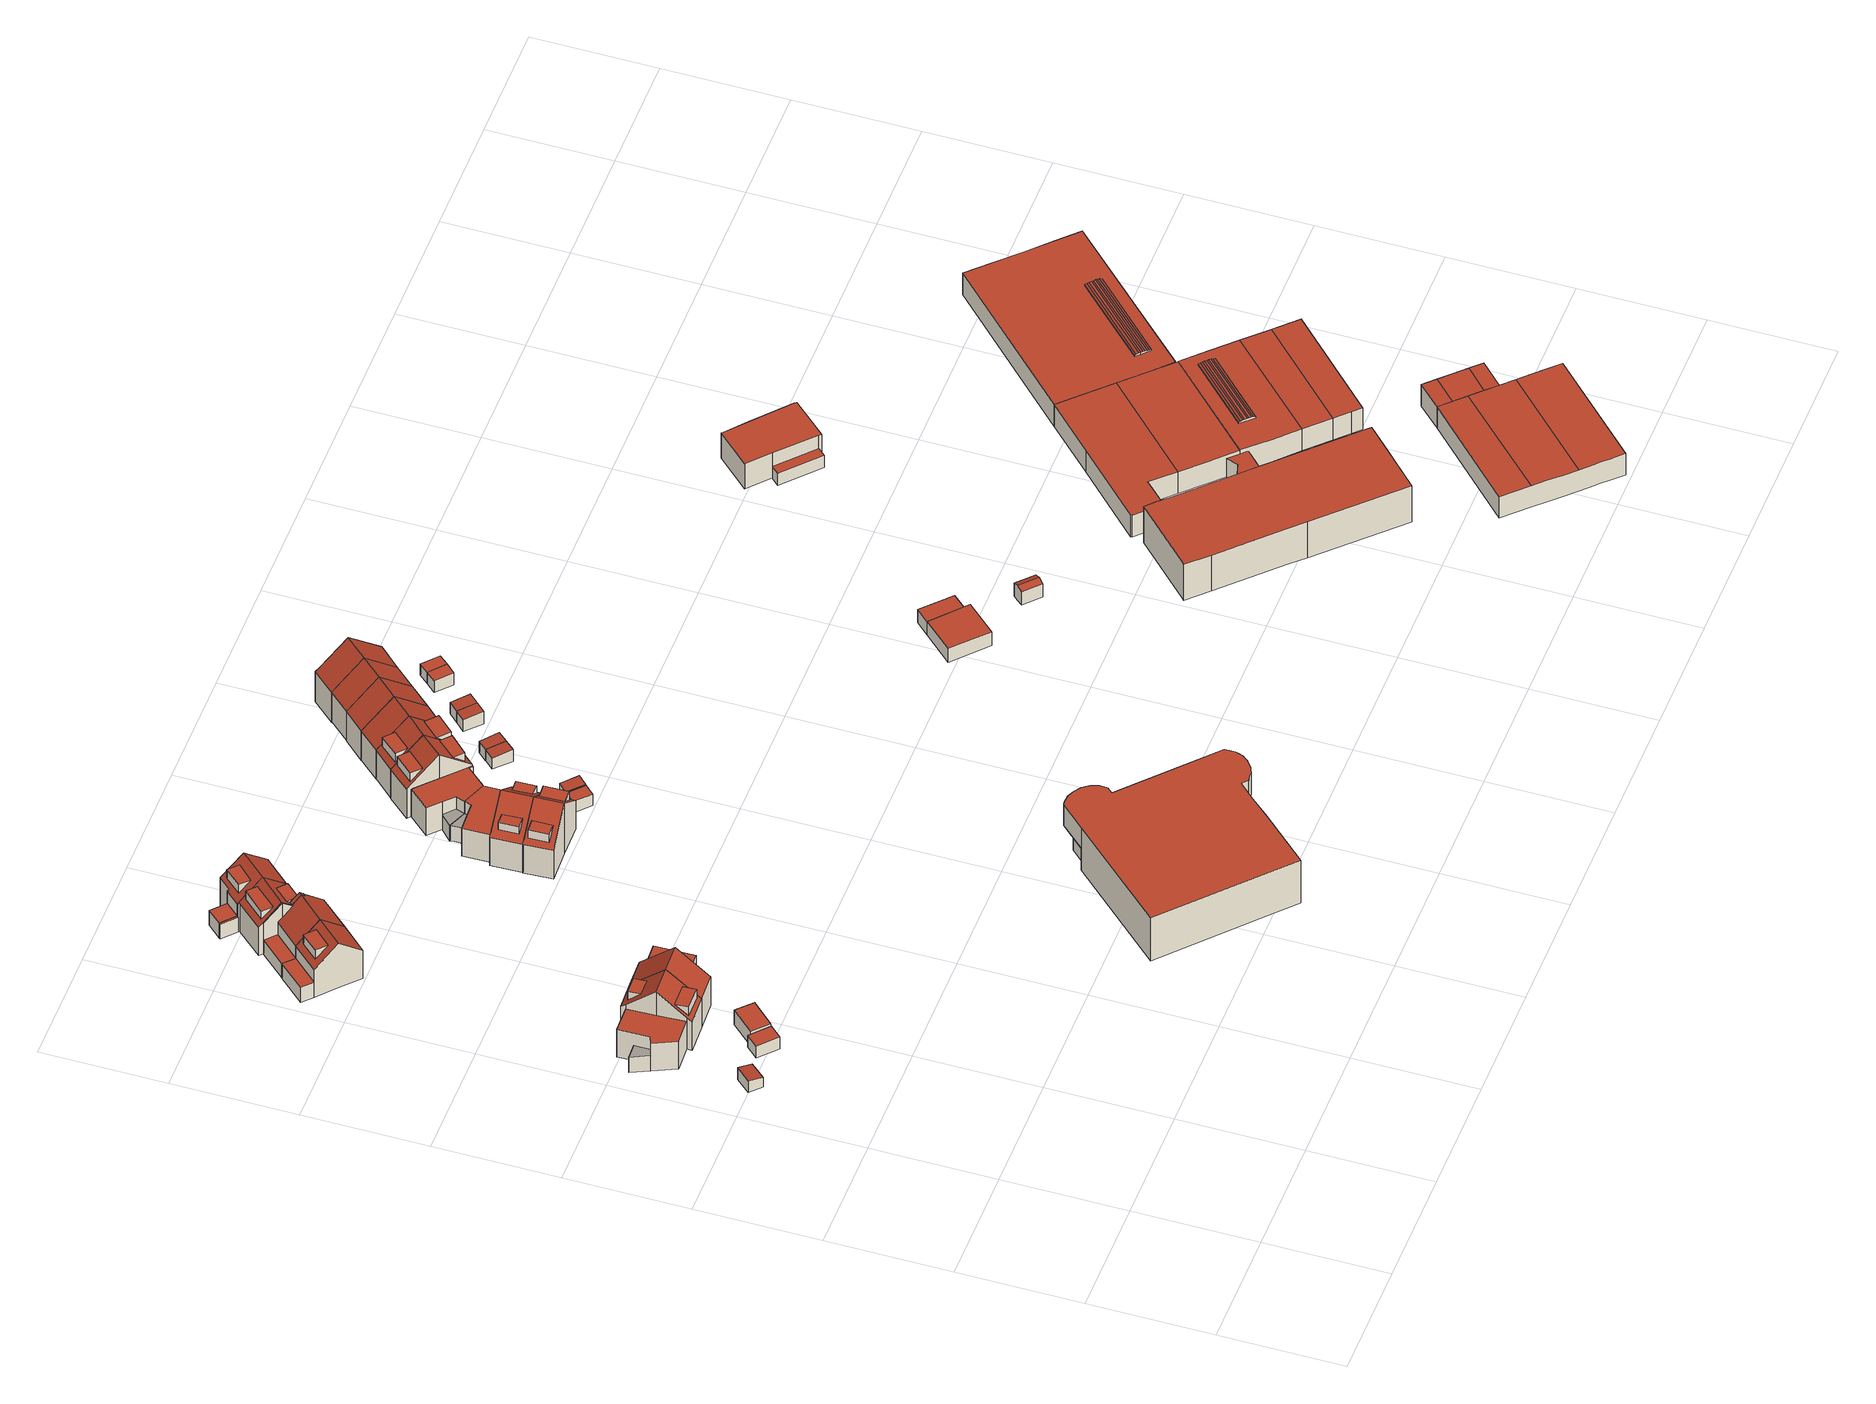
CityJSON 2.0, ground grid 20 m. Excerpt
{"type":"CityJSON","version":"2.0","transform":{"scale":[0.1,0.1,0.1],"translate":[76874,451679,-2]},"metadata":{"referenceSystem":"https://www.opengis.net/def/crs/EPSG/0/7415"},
"CityObjects":{
"building1":{"type":"Building","attributes":{"Volume":17.48,"Dakoppervlakte":8.08,"Muuroppervlakte":24.98,"Vloeroppervlakte":7.96,"hoogte_Z_max_in_m_NAP":1.97,"GEB_DOEL":"onbekend","dateOfConstruction":"2011-01-01","measuredHeight":2.42},"geometry":[{"type":"Solid","lod":"2","boundaries":[[[[0,1,2,3]],[[4,5,6,7]],[[0,3,5,4]],[[6,5,3,2]],[[6,2,1,7]],[[1,0,4,7]]]],"semantics":{"surfaces":[{"type":"GroundSurface"},{"type":"RoofSurface"},{"type":"WallSurface"}],"values":[[0,1,2,2,2,2]]}}]},
"building2":{"type":"Building","attributes":{"Volume":265.82,"Dakoppervlakte":44.02,"Muuroppervlakte":167.13,"Vloeroppervlakte":49.45,"hoogte_Z_max_in_m_NAP":5.33,"GEB_DOEL":"woonfunctie","dateOfConstruction":"1982-01-01","measuredHeight":5.66},"geometry":[{"type":"Solid","lod":"2","boundaries":[[[[8,9,10,11,12,13,14,15]],[[16,17,18,19]],[[20,21,22,23,24,25,26]],[[9,21,20,26,11,10]],[[21,9,8,22]],[[24,17,13,12,25]],[[26,25,12,11]],[[16,19,15,14]],[[17,16,14,13]],[[23,22,8,15,19,18]],[[18,17,24,23]]]],"semantics":{"surfaces":[{"type":"GroundSurface"},{"type":"OuterFloorSurface"},{"type":"RoofSurface"},{"type":"WallSurface"}],"values":[[0,1,2,3,3,3,3,3,3,3,3]]}}]},
"building3":{"type":"Building","attributes":{"Volume":22.8,"Dakoppervlakte":9.6,"Muuroppervlakte":30.1,"Vloeroppervlakte":9.6,"hoogte_Z_max_in_m_NAP":2.06,"GEB_DOEL":"onbekend","dateOfConstruction":"1982-01-01","measuredHeight":2.37},"geometry":[{"type":"Solid","lod":"2","boundaries":[[[[27,28,29,30]],[[31,32,33,34]],[[27,30,32,31]],[[30,29,33,32]],[[33,29,28,34]],[[27,31,34,28]]]],"semantics":{"surfaces":[{"type":"GroundSurface"},{"type":"RoofSurface"},{"type":"WallSurface"}],"values":[[0,1,2,2,2,2]]}}]},
"building4":{"type":"Building","attributes":{"Volume":426.27,"Dakoppervlakte":50.16,"Muuroppervlakte":227.58,"Vloeroppervlakte":52.01,"hoogte_Z_max_in_m_NAP":9.97,"GEB_DOEL":"woonfunctie","dateOfConstruction":"1982-01-01","measuredHeight":10.22},"children":["building4-1","building4-2"],"geometry":[{"type":"Solid","lod":"2","boundaries":[[[[10,9,35,36,37,38,39,40,11]],[[41,42,43,44,45],[46,47,48,49]],[[50,42,41,51,52,53],[54,55,56,57]],[[35,9,50,53]],[[42,50,9,10]],[[10,11,43,42]],[[53,52,51,37,36,35]],[[45,44,40,39]],[[45,39,38,41]],[[11,40,44,43]],[[38,37,51,41]],[[48,58,59,49]],[[58,47,46,59]],[[46,49,59]],[[58,48,47]],[[57,60,61,54]],[[60,57,56]],[[61,60,56,55]],[[61,55,54]]]],"semantics":{"surfaces":[{"type":"GroundSurface"},{"type":"RoofSurface"},{"type":"WallSurface"}],"values":[[0,1,1,2,2,2,2,2,2,2,2,1,2,2,2,1,2,2,2]]}}]},
"building4-1":{"type":"BuildingInstallation","attributes":{"relationToConstruction":"outside"},"parents":["building4"],"geometry":[{"type":"MultiSurface","lod":"2","boundaries":[[[48,58,59,49]],[[58,47,46,59]],[[46,49,59]],[[58,48,47]]],"semantics":{"surfaces":[{"type":"RoofSurface"},{"type":"WallSurface"}],"values":[0,1,1,1]}}]},
"building4-2":{"type":"BuildingInstallation","attributes":{"relationToConstruction":"outside"},"parents":["building4"],"geometry":[{"type":"MultiSurface","lod":"2","boundaries":[[[57,60,61,54]],[[60,57,56]],[[61,60,56,55]],[[61,55,54]]],"semantics":{"surfaces":[{"type":"RoofSurface"},{"type":"WallSurface"}],"values":[0,1,1,1]}}]},
"building5":{"type":"Building","attributes":{"Volume":46.15,"Dakoppervlakte":16.37,"Muuroppervlakte":46.54,"Vloeroppervlakte":16.37,"hoogte_Z_max_in_m_NAP":2.47,"GEB_DOEL":"onbekend","dateOfConstruction":"2011-01-01","measuredHeight":2.82},"geometry":[{"type":"Solid","lod":"2","boundaries":[[[[62,63,64,65]],[[66,67,68,69]],[[66,64,63,67]],[[63,62,68,67]],[[65,69,68,62]],[[65,64,66,69]]]],"semantics":{"surfaces":[{"type":"GroundSurface"},{"type":"RoofSurface"},{"type":"WallSurface"}],"values":[[0,1,2,2,2,2]]}}]},
"building6":{"type":"Building","attributes":{"Volume":522.28,"Dakoppervlakte":111.21,"Muuroppervlakte":262.59,"Vloeroppervlakte":95.79,"hoogte_Z_max_in_m_NAP":9.97,"GEB_DOEL":"woonfunctie","dateOfConstruction":"1982-01-01","measuredHeight":10.27},"geometry":[{"type":"Solid","lod":"2","boundaries":[[[[70,39,38,37,71,72,73,74,75]],[[76,77,78,79]],[[80,41,45,81]],[[41,80,82,83,51]],[[74,73,76,79]],[[76,73,72,77]],[[38,39,45,41]],[[81,45,39,70]],[[83,71,37,51]],[[41,51,37,38]],[[80,81,70,75,78,77,72,71,83,82]],[[74,79,78,75]]]],"semantics":{"surfaces":[{"type":"GroundSurface"},{"type":"RoofSurface"},{"type":"WallSurface"}],"values":[[0,1,1,1,2,2,2,2,2,2,2,2]]}}]},
"building7":{"type":"Building","attributes":{"Volume":368.93,"Dakoppervlakte":60.74,"Muuroppervlakte":192.09,"Vloeroppervlakte":57.08,"hoogte_Z_max_in_m_NAP":8.7,"GEB_DOEL":"woonfunctie","dateOfConstruction":"1982-01-01","measuredHeight":8.97},"children":["building7-1"],"geometry":[{"type":"Solid","lod":"2","boundaries":[[[[84,85,86,87,88,89,90,91]],[[92,93,94,95]],[[93,96,97,94],[98,99,100,101]],[[102,103,104,105]],[[97,105,84,91,90,95,94]],[[95,90,89,92]],[[88,93,92,89]],[[86,103,102,87]],[[103,86,85,104]],[[84,105,104,85]],[[96,102,105,97]],[[96,93,88,87,102]],[[101,106,107,98]],[[106,101,100]],[[107,106,100,99]],[[107,99,98]]]],"semantics":{"surfaces":[{"type":"GroundSurface"},{"type":"RoofSurface"},{"type":"WallSurface"}],"values":[[0,1,1,1,2,2,2,2,2,2,2,2,1,2,2,2]]}}]},
"building7-1":{"type":"BuildingInstallation","attributes":{"relationToConstruction":"outside"},"parents":["building7"],"geometry":[{"type":"MultiSurface","lod":"2","boundaries":[[[101,106,107,98]],[[106,101,100]],[[107,106,100,99]],[[107,99,98]]],"semantics":{"surfaces":[{"type":"RoofSurface"},{"type":"WallSurface"}],"values":[0,1,1,1]}}]},
"building8":{"type":"Building","attributes":{"Volume":380.58,"Dakoppervlakte":74.27,"Muuroppervlakte":227.97,"Vloeroppervlakte":59.75,"hoogte_Z_max_in_m_NAP":8.71,"GEB_DOEL":"woonfunctie","dateOfConstruction":"1982-01-01","measuredHeight":8.96},"geometry":[{"type":"Solid","lod":"2","boundaries":[[[[108,109,110,111,112,113,114,115,116,117,118,119,120]],[[121,93,92,122,123,124,125]],[[126,127,128,129,96,93,121]],[[102,130,131,103]],[[132,133,134,135]],[[132,135,127,126]],[[110,109,126,121]],[[96,102,117,116,115,92,93]],[[123,122,92,115,114,113]],[[112,111,125,124]],[[111,110,121,125]],[[117,102,103,118]],[[118,103,131,119]],[[133,132,126,109,108,120]],[[133,120,119,131,134]],[[129,130,102,96]],[[128,127,135]],[[134,131,130,129,128,135]],[[123,113,112,124]]]],"semantics":{"surfaces":[{"type":"GroundSurface"},{"type":"RoofSurface"},{"type":"WallSurface"}],"values":[[0,1,1,1,1,1,2,2,2,2,2,2,2,2,2,2,2,2,2]]}}]},
"building9":{"type":"Building","attributes":{"Volume":354.12,"Dakoppervlakte":41.14,"Muuroppervlakte":210.61,"Vloeroppervlakte":46.94,"hoogte_Z_max_in_m_NAP":8.71,"GEB_DOEL":"woonfunctie","dateOfConstruction":"1982-01-01","measuredHeight":8.93},"children":["building9-1","building9-2"],"geometry":[{"type":"Solid","lod":"2","boundaries":[[[[136,137,138,139,140,141,142,143,144,112,111,110,109,108,120]],[[145,146,147,148,149,133,132],[150,151,152,153]],[[132,126,154,155,156,145],[157,158,159,160]],[[161,162,163,164]],[[165,121,125,124,166]],[[154,126,121,165]],[[148,137,136,149]],[[149,136,120,133]],[[126,132,133,120,108,109]],[[156,155,144,143]],[[138,161,164,139]],[[140,163,162,141]],[[164,163,140,139]],[[146,162,161,147]],[[148,147,161,138,137]],[[111,112,124,125]],[[112,144,155,166,124]],[[110,121,126,109]],[[154,165,166,155]],[[125,121,110,111]],[[146,145,142,141,162]],[[145,156,143,142]],[[150,153,167,168]],[[167,153,152]],[[168,167,152,151]],[[168,151,150]],[[169,160,159,170]],[[170,159,158]],[[170,158,157,169]],[[157,160,169]]]],"semantics":{"surfaces":[{"type":"GroundSurface"},{"type":"RoofSurface"},{"type":"WallSurface"}],"values":[[0,1,1,1,1,1,2,2,2,2,2,2,2,2,2,2,2,2,2,2,2,2,1,2,2,2,1,2,2,2]]}}]},
"building9-1":{"type":"BuildingInstallation","attributes":{"relationToConstruction":"outside"},"parents":["building9"],"geometry":[{"type":"MultiSurface","lod":"2","boundaries":[[[150,153,167,168]],[[167,153,152]],[[168,167,152,151]],[[168,151,150]]],"semantics":{"surfaces":[{"type":"RoofSurface"},{"type":"WallSurface"}],"values":[0,1,1,1]}}]},
"building9-2":{"type":"BuildingInstallation","attributes":{"relationToConstruction":"outside"},"parents":["building9"],"geometry":[{"type":"MultiSurface","lod":"2","boundaries":[[[169,160,159,170]],[[170,159,158]],[[170,158,157,169]],[[157,160,169]]],"semantics":{"surfaces":[{"type":"RoofSurface"},{"type":"WallSurface"}],"values":[0,1,1,1]}}]},
"building10":{"type":"Building","attributes":{"Volume":361.11,"Dakoppervlakte":57.34,"Muuroppervlakte":199.37,"Vloeroppervlakte":53.68,"hoogte_Z_max_in_m_NAP":8.71,"GEB_DOEL":"woonfunctie","dateOfConstruction":"1982-01-01","measuredHeight":8.94},"children":["building10-1"],"geometry":[{"type":"Solid","lod":"2","boundaries":[[[[171,172,143,142,141,140,173,174,175,176]],[[145,177,178,179,180,146],[181,182,183,184]],[[185,177,145,156]],[[162,186,187,163]],[[175,174,186,180,179]],[[146,162,141,142,143,156,145]],[[185,156,143,172]],[[171,177,185,172]],[[140,141,162,163]],[[174,173,187,186]],[[163,187,173,140]],[[162,146,180,186]],[[176,178,177,171]],[[178,176,175,179]],[[188,184,183,189]],[[189,183,182]],[[188,189,182,181]],[[188,181,184]]]],"semantics":{"surfaces":[{"type":"GroundSurface"},{"type":"RoofSurface"},{"type":"WallSurface"}],"values":[[0,1,1,1,2,2,2,2,2,2,2,2,2,2,1,2,2,2]]}}]},
"building10-1":{"type":"BuildingInstallation","attributes":{"relationToConstruction":"outside"},"parents":["building10"],"geometry":[{"type":"MultiSurface","lod":"2","boundaries":[[[188,184,183,189]],[[189,183,182]],[[188,189,182,181]],[[188,181,184]]],"semantics":{"surfaces":[{"type":"RoofSurface"},{"type":"WallSurface"}],"values":[0,1,1,1]}}]},
"building11":{"type":"Building","attributes":{"Volume":5607.91,"Dakoppervlakte":656.82,"Muuroppervlakte":926.62,"Vloeroppervlakte":618.46,"hoogte_Z_max_in_m_NAP":6.95,"GEB_DOEL":"industriefunctie","dateOfConstruction":"1991-01-01","measuredHeight":8.8},"geometry":[{"type":"Solid","lod":"2","boundaries":[[[[190,191,192,193,194,195,196,197,198,199,200,201,202,203,204,205,206,207,208,209,210,211]],[[212,213,214,215,216,217,218,219,220,221,222,223,224,225,226,227]],[[228,229,230,231,232,233,234,235,236,237,238,239,240,241,242,243,244,245,246,247,248,249,250,251,252,253,254,255,256,257,258,259,260,261]],[[262,263,264,265,266,267,268,269,270,271,272,273,274,275,276,277,278,279,280,281,282]],[[218,237,236,219]],[[217,238,237,218]],[[217,216,239,238]],[[239,216,215,240]],[[215,214,241,240]],[[214,213,242,241]],[[212,243,242,213]],[[194,244,243,212,195]],[[244,194,193,192,246,245]],[[192,191,247,246]],[[248,247,191,190,211,281,249]],[[281,280,250,249]],[[279,278,252,251,250,280]],[[255,277,276,275,274,258,257,256]],[[259,258,274,273,272,260]],[[228,261,260,272,271,270]],[[230,269,268,231]],[[267,232,231,268]],[[233,232,267,204,203]],[[234,233,203,202,221]],[[234,221,220,235]],[[219,236,235,220]],[[205,204,267,266]],[[206,205,266,265]],[[265,264,207,206]],[[264,263,208,207]],[[209,208,263,262]],[[282,210,209,262]],[[281,211,210,282]],[[196,195,212,227]],[[227,226,197,196]],[[226,225,198,197]],[[199,198,225,224]],[[224,223,200,199]],[[201,200,223,222]],[[222,221,202,201]],[[269,230,229,228,270]],[[277,255,254,253,252,278]]]],"semantics":{"surfaces":[{"type":"GroundSurface"},{"type":"OuterCeilingSurface"},{"type":"RoofSurface"},{"type":"WallSurface"}],"values":[[0,1,2,1,3,3,3,3,3,3,3,3,3,3,3,3,3,3,3,3,3,3,3,3,3,3,3,3,3,3,3,3,3,3,3,3,3,3,3,3,3,3]]}}]},
"building12":{"type":"Building","attributes":{"Volume":417.04,"Dakoppervlakte":46.64,"Muuroppervlakte":227.74,"Vloeroppervlakte":50.47,"hoogte_Z_max_in_m_NAP":9.97,"GEB_DOEL":"woonfunctie","dateOfConstruction":"1982-01-01","measuredHeight":10.24},"children":["building12-1","building12-2"],"geometry":[{"type":"Solid","lod":"2","boundaries":[[[[283,284,285,286,287,288]],[[289,290,291,292],[293,294,295,296]],[[292,297,298,289],[299,300,301,302]],[[290,284,283,291]],[[288,292,291,283]],[[290,289,298,286,285,284]],[[298,297,287,286]],[[288,287,297,292]],[[303,293,296,304]],[[294,303,304,295]],[[294,293,303]],[[304,296,295]],[[305,306,302,301]],[[299,306,305,300]],[[299,302,306]],[[305,301,300]]]],"semantics":{"surfaces":[{"type":"GroundSurface"},{"type":"RoofSurface"},{"type":"WallSurface"}],"values":[[0,1,1,2,2,2,2,2,1,2,2,2,1,2,2,2]]}}]},
"building12-1":{"type":"BuildingInstallation","attributes":{"relationToConstruction":"outside"},"parents":["building12"],"geometry":[{"type":"MultiSurface","lod":"2","boundaries":[[[303,293,296,304]],[[294,303,304,295]],[[294,293,303]],[[304,296,295]]],"semantics":{"surfaces":[{"type":"RoofSurface"},{"type":"WallSurface"}],"values":[0,1,1,1]}}]},
"building12-2":{"type":"BuildingInstallation","attributes":{"relationToConstruction":"outside"},"parents":["building12"],"geometry":[{"type":"MultiSurface","lod":"2","boundaries":[[[305,306,302,301]],[[299,306,305,300]],[[299,302,306]],[[305,301,300]]],"semantics":{"surfaces":[{"type":"RoofSurface"},{"type":"WallSurface"}],"values":[0,1,1,1]}}]},
"building13":{"type":"Building","attributes":{"Volume":436.26,"Dakoppervlakte":54.44,"Muuroppervlakte":232.98,"Vloeroppervlakte":53.58,"hoogte_Z_max_in_m_NAP":9.97,"GEB_DOEL":"woonfunctie","dateOfConstruction":"1982-01-01","measuredHeight":10.22},"children":["building13-1","building13-2"],"geometry":[{"type":"Solid","lod":"2","boundaries":[[[[307,308,309,310,311,312,313,314,315,316,317]],[[318,319,320,290,289],[321,322,323,324]],[[318,289,298,325,326],[327,328,329,330]],[[331,332,333,334]],[[298,289,290,316,315,314]],[[326,325,298,314,313,312,333]],[[311,334,333,312]],[[331,334,311,310]],[[326,333,332,309,308,318]],[[310,309,332,331]],[[307,317,320,319,318,308]],[[320,317,316,290]],[[324,335,336,321]],[[322,336,335,323]],[[322,321,336]],[[335,324,323]],[[337,338,330,329]],[[337,329,328]],[[338,337,328,327]],[[327,330,338]]]],"semantics":{"surfaces":[{"type":"GroundSurface"},{"type":"RoofSurface"},{"type":"WallSurface"}],"values":[[0,1,1,1,2,2,2,2,2,2,2,2,1,2,2,2,1,2,2,2]]}}]},
"building13-1":{"type":"BuildingInstallation","attributes":{"relationToConstruction":"outside"},"parents":["building13"],"geometry":[{"type":"MultiSurface","lod":"2","boundaries":[[[324,335,336,321]],[[322,336,335,323]],[[322,321,336]],[[335,324,323]]],"semantics":{"surfaces":[{"type":"RoofSurface"},{"type":"WallSurface"}],"values":[0,1,1,1]}}]},
"building13-2":{"type":"BuildingInstallation","attributes":{"relationToConstruction":"outside"},"parents":["building13"],"geometry":[{"type":"MultiSurface","lod":"2","boundaries":[[[337,338,330,329]],[[337,329,328]],[[338,337,328,327]],[[327,330,338]]],"semantics":{"surfaces":[{"type":"RoofSurface"},{"type":"WallSurface"}],"values":[0,1,1,1]}}]},
"building14":{"type":"Building","attributes":{"Volume":260.75,"Dakoppervlakte":43.91,"Muuroppervlakte":164.55,"Vloeroppervlakte":49.13,"hoogte_Z_max_in_m_NAP":5.3,"GEB_DOEL":"woonfunctie","dateOfConstruction":"1982-01-01","measuredHeight":5.57},"geometry":[{"type":"Solid","lod":"2","boundaries":[[[[339,340,341,342,343,344,345,346,347]],[[348,349,350,351,352]],[[331,353,354,355,356,357,332]],[[356,343,342,357]],[[357,342,341,332]],[[341,340,331,332]],[[339,353,331,340]],[[339,347,352,354,353]],[[346,348,352,347]],[[348,346,345,344,350,349]],[[354,352,351,355]],[[355,351,350,344,343,356]]]],"semantics":{"surfaces":[{"type":"GroundSurface"},{"type":"OuterFloorSurface"},{"type":"RoofSurface"},{"type":"WallSurface"}],"values":[[0,1,2,3,3,3,3,3,3,3,3,3]]}}]},
"building15":{"type":"Building","attributes":{"Volume":268.27,"Dakoppervlakte":44.99,"Muuroppervlakte":167.01,"Vloeroppervlakte":50.29,"hoogte_Z_max_in_m_NAP":5.3,"GEB_DOEL":"woonfunctie","dateOfConstruction":"1982-01-01","measuredHeight":5.6},"geometry":[{"type":"Solid","lod":"2","boundaries":[[[[358,339,347,346,359,360,361,362,363]],[[364,365,366,367,368,354,353,369,370]],[[348,352,371,372]],[[361,360,366,365]],[[367,366,360,359,372]],[[347,339,353,354,352]],[[369,353,339,358,363,362,364,370]],[[361,365,364,362]],[[372,359,346,348]],[[352,348,346,347]],[[371,368,367,372]],[[368,371,352,354]]]],"semantics":{"surfaces":[{"type":"GroundSurface"},{"type":"RoofSurface"},{"type":"OuterFloorSurface"},{"type":"WallSurface"}],"values":[[0,1,2,3,3,3,3,3,3,3,3,3]]}}]},
"building16":{"type":"Building","attributes":{"Volume":15.34,"Dakoppervlakte":6.66,"Muuroppervlakte":24.32,"Vloeroppervlakte":6.66,"hoogte_Z_max_in_m_NAP":1.99,"GEB_DOEL":"onbekend","dateOfConstruction":"1982-01-01","measuredHeight":2.3},"geometry":[{"type":"Solid","lod":"2","boundaries":[[[[373,374,375,376]],[[377,378,379,380]],[[375,374,378,377]],[[374,373,379,378]],[[379,373,376,380]],[[375,377,380,376]]]],"semantics":{"surfaces":[{"type":"GroundSurface"},{"type":"RoofSurface"},{"type":"WallSurface"}],"values":[[0,1,2,2,2,2]]}}]},
"building17":{"type":"Building","attributes":{"Volume":426.76,"Dakoppervlakte":45.59,"Muuroppervlakte":231.43,"Vloeroppervlakte":51.53,"hoogte_Z_max_in_m_NAP":9.97,"GEB_DOEL":"woonfunctie","dateOfConstruction":"1982-01-01","measuredHeight":10.24},"children":["building17-1","building17-2"],"geometry":[{"type":"Solid","lod":"2","boundaries":[[[[381,363,362,382,361,383,384,385,386,387,388]],[[389,390,391,392,393],[394,395,396,397]],[[398,389,393,399,400],[401,402,403,404]],[[405,364,370,406]],[[383,400,399,384]],[[389,398,400,383,361,382]],[[381,388,405,406]],[[364,362,363,370]],[[382,362,364,405,390,389]],[[406,370,363,381]],[[390,405,388,387,386,392,391]],[[392,386,385,384,399,393]],[[394,397,407,408]],[[407,396,395,408]],[[395,394,408]],[[407,397,396]],[[401,404,409,410]],[[409,404,403]],[[410,409,403,402]],[[410,402,401]]]],"semantics":{"surfaces":[{"type":"GroundSurface"},{"type":"RoofSurface"},{"type":"WallSurface"}],"values":[[0,1,1,1,2,2,2,2,2,2,2,2,1,2,2,2,1,2,2,2]]}}]},
"building17-1":{"type":"BuildingInstallation","attributes":{"relationToConstruction":"outside"},"parents":["building17"],"geometry":[{"type":"MultiSurface","lod":"2","boundaries":[[[394,397,407,408]],[[407,396,395,408]],[[395,394,408]],[[407,397,396]]],"semantics":{"surfaces":[{"type":"RoofSurface"},{"type":"WallSurface"}],"values":[0,1,1,1]}}]},
"building17-2":{"type":"BuildingInstallation","attributes":{"relationToConstruction":"outside"},"parents":["building17"],"geometry":[{"type":"MultiSurface","lod":"2","boundaries":[[[401,404,409,410]],[[409,404,403]],[[410,409,403,402]],[[410,402,401]]],"semantics":{"surfaces":[{"type":"RoofSurface"},{"type":"WallSurface"}],"values":[0,1,1,1]}}]},
"building18":{"type":"Building","attributes":{"Volume":15.54,"Dakoppervlakte":6.53,"Muuroppervlakte":25,"Vloeroppervlakte":6.53,"hoogte_Z_max_in_m_NAP":2.16,"GEB_DOEL":"onbekend","dateOfConstruction":"1982-01-01","measuredHeight":2.42},"geometry":[{"type":"Solid","lod":"2","boundaries":[[[[411,412,374,373,413,414]],[[415,416,417,418]],[[378,419,420,379]],[[415,418,414,413,420]],[[416,419,412,411,417]],[[417,411,414,418]],[[419,378,374,412]],[[413,373,379,420]],[[374,378,379,373]],[[416,415,420,419]]]],"semantics":{"surfaces":[{"type":"GroundSurface"},{"type":"RoofSurface"},{"type":"WallSurface"}],"values":[[0,1,1,2,2,2,2,2,2,2]]}}]},
"building19":{"type":"Building","attributes":{"Volume":397.19,"Dakoppervlakte":39.72,"Muuroppervlakte":222.95,"Vloeroppervlakte":47.92,"hoogte_Z_max_in_m_NAP":9.97,"GEB_DOEL":"woonfunctie","dateOfConstruction":"1982-01-01","measuredHeight":10.17},"children":["building19-1","building19-2"],"geometry":[{"type":"Solid","lod":"2","boundaries":[[[[421,422,423,424,425,426]],[[427,428,399,393],[429,430,431,432]],[[393,392,433,427],[434,435,436,437]],[[424,423,399,428]],[[422,393,399,423]],[[433,426,425,424,428,427]],[[421,426,433,392]],[[422,421,392,393]],[[432,438,439,429]],[[438,432,431]],[[439,438,431,430]],[[439,430,429]],[[440,441,434,437]],[[440,436,435,441]],[[435,434,441]],[[440,437,436]]]],"semantics":{"surfaces":[{"type":"GroundSurface"},{"type":"RoofSurface"},{"type":"WallSurface"}],"values":[[0,1,1,2,2,2,2,2,1,2,2,2,1,2,2,2]]}}]},
"building19-1":{"type":"BuildingInstallation","attributes":{"relationToConstruction":"outside"},"parents":["building19"],"geometry":[{"type":"MultiSurface","lod":"2","boundaries":[[[432,438,439,429]],[[438,432,431]],[[439,438,431,430]],[[439,430,429]]],"semantics":{"surfaces":[{"type":"RoofSurface"},{"type":"WallSurface"}],"values":[0,1,1,1]}}]},
"building19-2":{"type":"BuildingInstallation","attributes":{"relationToConstruction":"outside"},"parents":["building19"],"geometry":[{"type":"MultiSurface","lod":"2","boundaries":[[[440,441,434,437]],[[440,436,435,441]],[[435,434,441]],[[440,437,436]]],"semantics":{"surfaces":[{"type":"RoofSurface"},{"type":"WallSurface"}],"values":[0,1,1,1]}}]},
"building20":{"type":"Building","attributes":{"Volume":15.81,"Dakoppervlakte":6.81,"Muuroppervlakte":25.04,"Vloeroppervlakte":6.79,"hoogte_Z_max_in_m_NAP":2.18,"GEB_DOEL":"onbekend","dateOfConstruction":"1982-01-01","measuredHeight":2.43},"geometry":[{"type":"Solid","lod":"2","boundaries":[[[[442,443,444,445]],[[446,447,448,449]],[[446,442,445,447]],[[445,444,448,447]],[[444,443,449,448]],[[443,442,446,449]]]],"semantics":{"surfaces":[{"type":"GroundSurface"},{"type":"RoofSurface"},{"type":"WallSurface"}],"values":[[0,1,2,2,2,2]]}}]},
"building21":{"type":"Building","attributes":{"Volume":389.84,"Dakoppervlakte":62.86,"Muuroppervlakte":225.7,"Vloeroppervlakte":48.63,"hoogte_Z_max_in_m_NAP":9.97,"GEB_DOEL":"woonfunctie","dateOfConstruction":"1982-01-01","measuredHeight":10.23},"geometry":[{"type":"Solid","lod":"2","boundaries":[[[[450,451,452,453,454,455]],[[427,433,456,457]],[[427,457,458,428]],[[450,455,428,458]],[[453,452,456,433]],[[451,457,456,452]],[[454,453,433,427,428,455]],[[450,458,457,451]]]],"semantics":{"surfaces":[{"type":"GroundSurface"},{"type":"RoofSurface"},{"type":"WallSurface"}],"values":[[0,1,1,2,2,2,2,2]]}}]},
"building22":{"type":"Building","attributes":{"Volume":15.91,"Dakoppervlakte":6.81,"Muuroppervlakte":25.21,"Vloeroppervlakte":6.79,"hoogte_Z_max_in_m_NAP":2.18,"GEB_DOEL":"onbekend","dateOfConstruction":"1982-01-01","measuredHeight":2.45},"geometry":[{"type":"Solid","lod":"2","boundaries":[[[[459,460,461,462]],[[446,449,463,464]],[[459,462,449,446]],[[462,461,463,449]],[[460,464,463,461]],[[446,464,460,459]]]],"semantics":{"surfaces":[{"type":"GroundSurface"},{"type":"RoofSurface"},{"type":"WallSurface"}],"values":[[0,1,2,2,2,2]]}}]},
"building23":{"type":"Building","attributes":{"Volume":402.75,"Dakoppervlakte":64.17,"Muuroppervlakte":229.81,"Vloeroppervlakte":49.64,"hoogte_Z_max_in_m_NAP":9.97,"GEB_DOEL":"woonfunctie","dateOfConstruction":"1982-01-01","measuredHeight":10.33},"geometry":[{"type":"Solid","lod":"2","boundaries":[[[[465,466,467,468,469,470]],[[456,471,472,457]],[[457,472,473,458]],[[465,470,471,456]],[[468,467,458,473]],[[466,457,458,467]],[[471,470,469,468,473,472]],[[466,465,456,457]]]],"semantics":{"surfaces":[{"type":"GroundSurface"},{"type":"RoofSurface"},{"type":"WallSurface"}],"values":[[0,1,1,2,2,2,2,2]]}}]},
"building24":{"type":"Building","attributes":{"Volume":16.11,"Dakoppervlakte":6.81,"Muuroppervlakte":25.41,"Vloeroppervlakte":6.8,"hoogte_Z_max_in_m_NAP":2.15,"GEB_DOEL":"onbekend","dateOfConstruction":"1982-01-01","measuredHeight":2.46},"geometry":[{"type":"Solid","lod":"2","boundaries":[[[[474,475,476,477,478]],[[479,480,481,482,483]],[[480,479,478,477,476,481]],[[476,475,482,481]],[[482,475,474,483]],[[474,478,479,483]]]],"semantics":{"surfaces":[{"type":"GroundSurface"},{"type":"RoofSurface"},{"type":"WallSurface"}],"values":[[0,1,2,2,2,2]]}}]},
"building25":{"type":"Building","attributes":{"Volume":390.57,"Dakoppervlakte":62.53,"Muuroppervlakte":227.25,"Vloeroppervlakte":48.37,"hoogte_Z_max_in_m_NAP":9.97,"GEB_DOEL":"woonfunctie","dateOfConstruction":"1982-01-01","measuredHeight":10.29},"geometry":[{"type":"Solid","lod":"2","boundaries":[[[[484,485,486,487,488,489]],[[472,471,490,491]],[[492,473,472,491]],[[488,487,490,471]],[[485,484,473,492]],[[489,472,473,484]],[[490,487,486,485,492,491]],[[489,488,471,472]]]],"semantics":{"surfaces":[{"type":"GroundSurface"},{"type":"RoofSurface"},{"type":"WallSurface"}],"values":[[0,1,1,2,2,2,2,2]]}}]},
"building26":{"type":"Building","attributes":{"Volume":16.12,"Dakoppervlakte":6.81,"Muuroppervlakte":25.42,"Vloeroppervlakte":6.8,"hoogte_Z_max_in_m_NAP":2.15,"GEB_DOEL":"onbekend","dateOfConstruction":"1982-01-01","measuredHeight":2.46},"geometry":[{"type":"Solid","lod":"2","boundaries":[[[[474,478,493,494]],[[495,479,483,496]],[[496,483,474,494]],[[494,493,495,496]],[[495,493,478,479]],[[478,474,483,479]]]],"semantics":{"surfaces":[{"type":"GroundSurface"},{"type":"RoofSurface"},{"type":"WallSurface"}],"values":[[0,1,2,2,2,2]]}}]},
"building27":{"type":"Building","attributes":{"Volume":430.98,"Dakoppervlakte":67.42,"Muuroppervlakte":237.23,"Vloeroppervlakte":52.15,"hoogte_Z_max_in_m_NAP":9.97,"GEB_DOEL":"woonfunctie","dateOfConstruction":"1982-01-01","measuredHeight":10.48},"geometry":[{"type":"Solid","lod":"2","boundaries":[[[[497,498,499,500,501,502,503]],[[490,504,505,491]],[[506,507,492,491,505]],[[504,490,498,497]],[[501,500,492,507]],[[491,492,500,499]],[[502,501,507,506,505,504,497,503]],[[491,499,498,490]]]],"semantics":{"surfaces":[{"type":"GroundSurface"},{"type":"RoofSurface"},{"type":"WallSurface"}],"values":[[0,1,1,2,2,2,2,2]]}}]},
"building28":{"type":"Building","attributes":{"Volume":15.59,"Dakoppervlakte":6.67,"Muuroppervlakte":24.88,"Vloeroppervlakte":6.67,"hoogte_Z_max_in_m_NAP":2.11,"GEB_DOEL":"onbekend","dateOfConstruction":"1982-01-01","measuredHeight":2.41},"geometry":[{"type":"Solid","lod":"2","boundaries":[[[[508,509,510,511]],[[512,513,514,515]],[[513,512,508,511]],[[511,510,514,513]],[[514,510,509,515]],[[509,508,512,515]]]],"semantics":{"surfaces":[{"type":"GroundSurface"},{"type":"RoofSurface"},{"type":"WallSurface"}],"values":[[0,1,2,2,2,2]]}}]},
"building29":{"type":"Building","attributes":{"Volume":15.84,"Dakoppervlakte":6.68,"Muuroppervlakte":25.27,"Vloeroppervlakte":6.67,"hoogte_Z_max_in_m_NAP":2.11,"GEB_DOEL":"onbekend","dateOfConstruction":"1982-01-01","measuredHeight":2.45},"geometry":[{"type":"Solid","lod":"2","boundaries":[[[[509,508,516,517]],[[515,518,519,512]],[[509,517,518,515]],[[517,516,519,518]],[[519,516,508,512]],[[508,509,515,512]]]],"semantics":{"surfaces":[{"type":"GroundSurface"},{"type":"RoofSurface"},{"type":"WallSurface"}],"values":[[0,1,2,2,2,2]]}}]},
"building30":{"type":"Building","attributes":{"Volume":170.9,"Dakoppervlakte":62.46,"Muuroppervlakte":89.62,"Vloeroppervlakte":62.47,"hoogte_Z_max_in_m_NAP":2.91,"GEB_DOEL":"bijeenkomstfunctie","dateOfConstruction":"1951-01-01","measuredHeight":2.78},"geometry":[{"type":"Solid","lod":"2","boundaries":[[[[520,521,522,523,524,525,526]],[[527,528,529,530]],[[531,532,533,534]],[[522,521,527,530,533]],[[521,520,528,527]],[[528,520,526,529]],[[525,524,531,534]],[[532,531,524,523]],[[532,523,522,533]],[[530,529,526,525,534,533]]]],"semantics":{"surfaces":[{"type":"GroundSurface"},{"type":"RoofSurface"},{"type":"WallSurface"}],"values":[[0,1,1,2,2,2,2,2,2,2]]}}]},
"building31":{"type":"Building","attributes":{"Volume":20.88,"Dakoppervlakte":8.07,"Muuroppervlakte":29.72,"Vloeroppervlakte":7.66,"hoogte_Z_max_in_m_NAP":2.76,"GEB_DOEL":"overige gebruiksfunctie","dateOfConstruction":"1971-01-01","measuredHeight":2.91},"geometry":[{"type":"Solid","lod":"2","boundaries":[[[[535,536,537,538,539,540]],[[541,542,543,544]],[[541,544,545,546]],[[536,535,546,545]],[[539,538,543,542]],[[537,544,543,538]],[[541,546,535,540,539,542]],[[537,536,545,544]]]],"semantics":{"surfaces":[{"type":"GroundSurface"},{"type":"RoofSurface"},{"type":"WallSurface"}],"values":[[0,1,1,2,2,2,2,2]]}}]},
"building32":{"type":"Building","attributes":{"Volume":533.44,"Dakoppervlakte":118.7,"Muuroppervlakte":219.09,"Vloeroppervlakte":118.7,"hoogte_Z_max_in_m_NAP":5.07,"GEB_DOEL":"bijeenkomstfunctie - overige gebruiksfunctie","dateOfConstruction":"1951-01-01","measuredHeight":5.08},"geometry":[{"type":"Solid","lod":"2","boundaries":[[[[547,548,549,550,551,552,553,554,555,556,557,558,559,560,561]],[[562,563,564,565,566,567,568,569,570,571]],[[572,573,574,575,576]],[[577,578,579,580]],[[557,556,567,566]],[[579,569,568,567,556,555,554]],[[551,550,571,570,578]],[[550,549,562,571]],[[548,547,572,576]],[[572,547,561,573]],[[560,574,573,561]],[[560,559,575,574]],[[564,563,576,575,559,558,557,566,565]],[[554,553,580,579]],[[553,552,577,580]],[[577,552,551,578]],[[570,569,579,578]],[[563,562,549,548,576]]]],"semantics":{"surfaces":[{"type":"GroundSurface"},{"type":"RoofSurface"},{"type":"WallSurface"}],"values":[[0,1,1,1,2,2,2,2,2,2,2,2,2,2,2,2,2,2]]}}]},
"building33":{"type":"Building","attributes":{"Volume":7399.22,"Dakoppervlakte":1351.15,"Muuroppervlakte":1339.39,"Vloeroppervlakte":1350.52,"hoogte_Z_max_in_m_NAP":7.17,"GEB_DOEL":"industriefunctie","dateOfConstruction":"1992-01-01","measuredHeight":7.3},"geometry":[{"type":"Solid","lod":"2","boundaries":[[[[581,582,583,584,585,586,587,588,589,590,591,592,593,594,595,596,597,598,599,600,601,602,603,604,605,606,607,608,609,610,611,612,613,614,615],[616,617,618,619,620,621,622,623]],[[624,625,626,627,628,629,630,631,632,633,634,635,636,637,638]],[[639,640,641,642,643,644,645,646,647,648,649,650,651]],[[652,653,654,655]],[[656,657,658,659]],[[656,659,660,661,662]],[[663,658,657,664,665,666],[667,668,669,670,671]],[[672,673,674,675]],[[676,677,674,673]],[[677,676,678,679]],[[678,680,681,679]],[[682,681,680,683]],[[684,682,683,685]],[[685,686,687,684]],[[688,687,686,689]],[[690,691,692,645,644,693,694]],[[695,696,697,698,699,700]],[[699,698,619,618,653,652,635,634,633,632,631,600,599]],[[611,610,636,635,652]],[[636,610,609,608,638,637]],[[608,607,624,638]],[[624,607,606,605,626,625]],[[627,626,605,604]],[[642,654,617,616,643]],[[643,616,623,644]],[[647,646,645,585,584,583]],[[582,648,647,583]],[[582,581,649,648]],[[649,581,615,650]],[[651,650,615,614]],[[651,614,613,639]],[[640,639,613,612,655]],[[611,652,655,612]],[[654,653,618,617]],[[654,642,641,640,655]],[[590,657,656,591]],[[658,596,595,659]],[[595,594,660,659]],[[593,592,662,661]],[[662,592,591,656]],[[665,664,657,590,589,588,690]],[[680,678,676,673,672,670,669,668,689,686,685,683]],[[688,689,668,667]],[[679,681,682,684,687,688,667,671,675,674,677]],[[672,675,671,670]],[[690,588,587,586,585,645,692,691]],[[699,599,598,700]],[[696,621,620,697]],[[698,697,620,619]],[[693,644,623,622,621,696,695,694]],[[694,695,700,598,597,596,658,663,666]],[[666,665,690,694]],[[594,593,661,660]],[[601,600,631,630,629,628,627,604,603,602]]]],"semantics":{"surfaces":[{"type":"GroundSurface"},{"type":"RoofSurface"},{"type":"WallSurface"}],"values":[[0,1,1,1,1,1,1,1,1,1,1,1,1,1,1,1,1,2,2,2,2,2,2,2,2,2,2,2,2,2,2,2,2,2,2,2,2,2,2,2,2,2,2,2,2,2,2,2,2,2,2,2,2,2]]}}]},
"building34":{"type":"Building","attributes":{"Volume":1809.94,"Dakoppervlakte":417.13,"Muuroppervlakte":354.61,"Vloeroppervlakte":417.13,"hoogte_Z_max_in_m_NAP":4.3,"GEB_DOEL":"industriefunctie","dateOfConstruction":"1971-01-01","measuredHeight":4.34},"geometry":[{"type":"Solid","lod":"2","boundaries":[[[[701,702,703,704,705,706,707,708,709,710,711,712,713,714,715,716,717,718,719,720]],[[721,722,723,724,725,726]],[[727,728,729,730,731,732,733,734,735]],[[725,736,737,732,731,738,739,740,726]],[[722,721,726,740,739,738,731,730,729,728,708,707,706,705,704,703,702,701,720,719]],[[737,736,725,724,723,718,717,716,715,714,713,712,711,710,709,727,735,734,733,732]],[[709,708,728,727]],[[723,722,719,718]]]],"semantics":{"surfaces":[{"type":"GroundSurface"},{"type":"RoofSurface"},{"type":"WallSurface"}],"values":[[0,1,1,1,2,2,2,2]]}}]},
"building35":{"type":"Building","attributes":{"Volume":215.22,"Dakoppervlakte":50.49,"Muuroppervlakte":128.32,"Vloeroppervlakte":50.49,"hoogte_Z_max_in_m_NAP":4.3,"GEB_DOEL":"industriefunctie","dateOfConstruction":"1971-01-01","measuredHeight":4.27},"geometry":[{"type":"Solid","lod":"2","boundaries":[[[[720,719,741,742,743,744,745,703,702,701]],[[722,721,746,747]],[[721,726,740,748,749,746]],[[750,748,740,739]],[[703,745,750,739]],[[719,722,747,741]],[[746,749,748,750,745,744,743,742,741,747]],[[701,702,703,739,740,726,721,722,719,720]]]],"semantics":{"surfaces":[{"type":"GroundSurface"},{"type":"RoofSurface"},{"type":"WallSurface"}],"values":[[0,1,1,1,2,2,2,2]]}}]},
"building36":{"type":"Building","attributes":{"Volume":2587.91,"Dakoppervlakte":582.8,"Muuroppervlakte":443.27,"Vloeroppervlakte":581.89,"hoogte_Z_max_in_m_NAP":4.74,"GEB_DOEL":"industriefunctie","dateOfConstruction":"1971-01-01","measuredHeight":4.83},"geometry":[{"type":"Solid","lod":"2","boundaries":[[[[583,751,752,753,754,755,587,586,585,584]],[[646,645,692,756,757,758,759,760,761,647],[762,763,764,765,766,767,768]],[[769,770,771,772]],[[773,774,775,776]],[[777,778,774,773]],[[779,778,777,780]],[[781,779,780,782]],[[771,781,782,772]],[[783,784,770,769]],[[783,785,786,784]],[[583,647,761,751]],[[646,647,583,584,585,586,587,756,692,645]],[[587,755,757,756]],[[779,781,771,768,767,775,774,778]],[[776,775,767,766]],[[772,782,780,777,773,776,766,765,764,785,783,769]],[[786,785,764,763]],[[784,786,763,762,768,771,770]],[[761,760,759,758,757,755,754,753,752,751]]]],"semantics":{"surfaces":[{"type":"GroundSurface"},{"type":"RoofSurface"},{"type":"WallSurface"}],"values":[[0,1,1,1,1,1,1,1,1,1,2,2,2,2,2,2,2,2,2]]}}]}
},
"vertices":[
[79,804,16],[58,780,16],[40,797,16],[61,820,16],[79,804,35],[61,820,40],[40,797,40],[58,780,35],
[47,1000,17],[91,1001,17],[93,955,17],[95,909,17],[53,907,17],[36,944,17],[22,973,17],[48,974,17],[22,973,48],[36,944,48],[48,949,48],[48,974,48],[93,955,73],[91,1001,73],[47,1000,73],[48,949,73],[36,944,73],[53,907,73],[95,909,73],
[127,827,17],[156,801,17],[139,782,17],[110,808,17],[127,827,41],[110,808,41],[139,782,41],[156,801,41],
[91,1009,17],[92,1009,17],[139,1011,17],[141,957,17],[144,903,17],[95,901,17],[141,957,120],[93,955,120],[95,909,81],[95,901,75],[144,903,75],[139,909,80],[101,908,80],[100,929,97],[138,930,97],[91,1001,81],[139,1011,75],[92,1009,75],[91,1009,75],[103,982,98],[102,1002,81],[130,1003,81],[131,983,98],[101,908,97],[139,909,97],[130,1003,98],[102,1002,98],
[156,802,16],[132,824,16],[166,861,16],[190,838,16],[166,861,45],[132,824,45],[156,802,45],[190,838,45],
[191,905,17],[187,1013,17],[187,1012,17],[256,1015,17],[257,950,17],[189,947,17],[256,1015,42],[187,1012,42],[189,947,42],[257,950,42],[189,959,120],[191,905,75],[187,1012,75],[187,1013,74],
[22,1453,17],[6,1468,17],[44,1510,17],[60,1494,17],[90,1467,17],[119,1440,17],[81,1399,17],[52,1426,17],[119,1440,74],[90,1467,107],[52,1426,107],[81,1399,74],[60,1494,73],[22,1453,73],[52,1442,98],[37,1457,80],[61,1483,80],[77,1469,98],[60,1494,47],[44,1510,47],[6,1468,47],[22,1453,47],[61,1483,98],[37,1457,98],
[105,1531,18],[117,1519,18],[129,1509,18],[133,1505,18],[137,1508,18],[161,1486,18],[158,1483,18],[119,1440,18],[90,1467,18],[60,1494,18],[44,1510,18],[81,1550,18],[81,1551,18],[129,1509,107],[158,1483,74],[161,1486,74],[137,1508,102],[133,1505,102],[117,1519,94],[116,1518,94],[103,1529,79],[98,1535,73],[98,1535,47],[81,1550,47],[105,1531,107],[81,1551,81],[81,1550,81],[103,1529,107],
[76,1556,18],[114,1598,18],[112,1600,18],[90,1620,18],[92,1622,18],[114,1602,18],[145,1574,18],[174,1548,18],[137,1509,18],[145,1574,107],[114,1602,73],[112,1600,73],[114,1598,75],[76,1556,75],[101,1543,98],[87,1556,82],[119,1591,82],[133,1578,98],[121,1524,94],[137,1509,75],[174,1548,75],[153,1538,82],[132,1515,82],[118,1528,98],[139,1551,98],[112,1600,48],[114,1602,48],[92,1622,48],[90,1620,48],[133,1513,107],[137,1509,102],[119,1591,98],[87,1556,98],[153,1538,98],[132,1515,98],
[183,1616,18],[212,1589,18],[112,1644,18],[134,1624,18],[136,1622,18],[155,1642,18],[183,1616,107],[155,1642,75],[136,1622,75],[134,1624,73],[129,1605,80],[153,1631,80],[168,1617,97],[143,1591,97],[212,1589,76],[134,1624,48],[112,1644,48],[129,1605,97],[153,1631,97],
[777,278,2],[752,250,2],[679,171,2],[649,199,2],[497,338,2],[641,493,2],[647,487,2],[676,517,2],[688,506,2],[695,514,2],[710,500,2],[703,492,2],[722,474,2],[726,470,2],[819,385,2],[813,378,2],[844,350,2],[833,337,2],[840,330,2],[827,316,2],[819,323,2],[801,303,2],[641,493,46],[677,532,46],[682,533,46],[695,532,46],[707,527,46],[718,519,46],[726,508,46],[730,496,46],[730,483,46],[722,474,46],[703,492,46],[710,500,46],[695,514,46],[688,506,46],[676,517,46],[647,487,46],[859,332,89],[859,341,89],[859,345,89],[859,349,89],[819,385,89],[726,470,89],[722,474,89],[730,483,89],[730,496,89],[726,508,89],[718,519,89],[707,527,89],[695,532,89],[682,533,89],[677,532,89],[641,493,89],[497,338,89],[649,199,89],[679,171,89],[752,250,89],[777,278,89],[801,303,89],[810,295,89],[821,296,89],[824,296,89],[832,299,89],[834,300,89],[836,301,89],[843,306,89],[844,307,89],[847,309,89],[852,316,89],[855,319,89],[858,328,89],[827,316,46],[840,330,46],[833,337,46],[844,350,46],[813,378,46],[819,385,46],[859,349,46],[859,345,46],[859,332,46],[858,328,46],[855,319,46],[852,316,46],[847,309,46],[844,307,46],[843,306,46],[836,301,46],[824,296,46],[821,296,46],[810,295,46],[801,303,46],[819,323,46],
[363,1204,17],[361,1250,17],[415,1252,17],[469,1255,17],[471,1207,17],[417,1206,17],[415,1252,120],[361,1250,75],[363,1204,75],[417,1206,120],[390,1214,98],[370,1213,82],[369,1245,82],[389,1246,98],[471,1207,75],[469,1255,75],[461,1253,82],[462,1214,82],[441,1213,99],[440,1252,99],[370,1213,98],[369,1245,98],[462,1214,99],[461,1253,99],
[366,1300,18],[413,1302,18],[460,1304,18],[459,1306,18],[467,1306,18],[467,1304,18],[467,1302,18],[469,1255,18],[415,1252,18],[361,1250,18],[359,1300,18],[413,1302,120],[366,1300,81],[359,1300,75],[389,1260,98],[371,1259,84],[370,1291,84],[387,1291,98],[467,1302,75],[467,1304,75],[457,1294,84],[458,1262,84],[440,1262,99],[439,1293,99],[459,1306,73],[460,1304,73],[467,1304,73],[467,1306,73],[370,1291,98],[371,1259,98],[458,1262,99],[457,1294,99],
[458,1344,17],[459,1306,17],[460,1304,17],[366,1300,17],[365,1345,17],[390,1346,17],[390,1364,17],[389,1371,17],[419,1359,17],[389,1371,48],[390,1364,48],[390,1346,48],[415,1347,48],[419,1359,48],[458,1344,73],[419,1359,73],[415,1347,73],[365,1345,73],[366,1300,73],
[459,1345,17],[407,1389,17],[388,1407,17],[418,1440,17],[487,1376,17],[486,1375,17],[487,1376,73],[418,1440,73],[388,1407,73],[407,1389,73],[424,1373,73],[459,1345,73],[486,1375,73],[424,1373,48],[407,1389,48],
[514,1236,17],[538,1214,17],[524,1199,17],[501,1221,17],[524,1199,40],[538,1214,40],[514,1236,40],[501,1221,40],
[490,1370,17],[452,1409,17],[412,1445,17],[444,1480,17],[484,1444,17],[524,1407,17],[493,1373,17],[492,1372,17],[452,1409,120],[492,1372,75],[493,1373,75],[524,1407,75],[484,1444,120],[501,1425,99],[516,1411,83],[488,1382,83],[474,1395,99],[418,1440,82],[444,1480,76],[412,1445,76],[438,1429,100],[423,1443,83],[449,1472,83],[465,1458,100],[492,1372,73],[490,1370,73],[488,1382,99],[516,1411,99],[449,1472,100],[423,1443,100],
[552,1229,17],[539,1215,17],[515,1237,17],[528,1251,17],[515,1237,41],[539,1215,41],[552,1229,42],[528,1251,42],[539,1215,40],[515,1237,40],
[524,1407,18],[484,1444,18],[444,1480,18],[475,1513,18],[514,1476,18],[554,1439,18],[514,1476,120],[475,1513,76],[469,1463,100],[454,1477,83],[479,1505,83],[495,1491,100],[554,1439,75],[530,1458,100],[548,1442,80],[522,1414,80],[504,1430,100],[479,1505,100],[454,1477,100],[522,1414,100],[548,1442,100],
[561,1375,18],[585,1352,18],[572,1337,18],[547,1360,18],[561,1375,40],[547,1360,40],[572,1337,42],[585,1352,42],
[505,1546,17],[545,1509,17],[585,1472,17],[554,1439,17],[514,1476,17],[475,1513,17],[585,1472,75],[545,1509,120],[505,1546,76],
[561,1375,17],[574,1389,17],[599,1367,17],[585,1352,17],[599,1367,42],[574,1389,40],
[585,1472,16],[545,1509,16],[505,1546,16],[536,1579,16],[576,1543,16],[616,1506,16],[616,1506,75],[576,1543,120],[536,1579,76],
[646,1417,17],[632,1402,17],[608,1425,17],[621,1439,17],[622,1440,17],[622,1440,40],[621,1439,40],[608,1425,40],[632,1402,42],[646,1417,42],
[536,1579,17],[566,1612,17],[606,1576,17],[646,1539,17],[616,1506,17],[576,1543,17],[646,1539,75],[606,1576,120],[566,1612,76],
[636,1455,17],[660,1432,17],[636,1455,40],[660,1432,42],
[679,1574,15],[646,1539,15],[606,1576,15],[566,1612,15],[599,1648,15],[604,1643,15],[638,1611,15],[679,1574,75],[638,1611,120],[604,1643,81],[599,1648,76],
[684,1506,17],[708,1484,17],[694,1469,17],[670,1491,17],[684,1506,40],[670,1491,40],[694,1469,41],[708,1484,41],
[697,1521,17],[721,1499,17],[721,1499,41],[697,1521,40],
[1017,758,21],[964,806,21],[1007,853,21],[1027,874,21],[1071,833,21],[1052,812,21],[1060,805,21],[964,806,49],[1017,758,49],[1060,805,49],[1007,853,49],[1071,833,48],[1027,874,48],[1007,853,48],[1052,812,48],
[1127,761,18],[1153,737,18],[1146,729,18],[1138,721,18],[1113,745,18],[1120,753,18],[1120,753,48],[1113,745,44],[1138,721,44],[1146,729,48],[1153,737,44],[1127,761,44],
[1359,1184,20],[1348,1172,20],[1351,1169,20],[1300,1114,20],[1297,1117,20],[1286,1105,20],[1229,1157,20],[1241,1169,20],[1211,1196,20],[1207,1200,20],[1256,1252,20],[1258,1250,20],[1291,1222,20],[1302,1234,20],[1359,1185,20],[1351,1169,71],[1348,1172,71],[1291,1222,71],[1258,1250,71],[1256,1252,71],[1207,1200,71],[1211,1196,71],[1241,1169,71],[1297,1117,71],[1300,1114,71],[1359,1184,44],[1359,1185,44],[1302,1234,44],[1291,1222,44],[1348,1172,44],[1286,1105,44],[1297,1117,44],[1241,1169,44],[1229,1157,44],
[1295,640,19],[1401,745,19],[1474,818,19],[1509,784,19],[1545,748,19],[1580,713,19],[1612,680,19],[1615,677,19],[1651,642,19],[1686,607,19],[1721,571,19],[1755,537,19],[1611,394,19],[1598,407,19],[1577,428,19],[1542,463,19],[1506,498,19],[1481,524,19],[1433,477,19],[1550,360,19],[1550,359,19],[1510,320,19],[1496,306,19],[1455,266,19],[1336,385,19],[1315,407,19],[1227,494,19],[1196,526,19],[1200,529,19],[1290,619,19],[1306,604,19],[1317,615,19],[1318,615,19],[1295,638,19],[1296,639,19],[1367,639,19],[1331,602,19],[1319,590,19],[1396,513,19],[1450,530,19],[1456,549,19],[1436,569,19],[1401,605,19],[1227,494,92],[1315,407,92],[1336,385,92],[1455,266,92],[1496,306,92],[1510,320,92],[1550,359,92],[1550,360,92],[1433,477,92],[1396,513,92],[1319,590,92],[1306,604,92],[1290,619,92],[1200,529,92],[1196,526,92],[1318,615,63],[1317,615,63],[1329,604,63],[1331,602,63],[1367,639,63],[1401,605,63],[1545,748,63],[1509,784,63],[1474,818,63],[1401,745,63],[1295,640,63],[1296,639,63],[1295,638,63],[1306,604,52],[1319,590,52],[1331,602,52],[1317,615,52],[1721,571,63],[1686,607,63],[1542,463,63],[1577,428,63],[1598,407,63],[1611,394,63],[1755,537,63],[1506,498,63],[1651,642,63],[1615,677,64],[1471,534,64],[1523,553,63],[1618,647,63],[1636,628,63],[1637,628,63],[1542,534,63],[1637,628,65],[1634,630,66],[1540,536,66],[1542,534,65],[1632,632,67],[1538,538,67],[1630,635,67],[1535,541,67],[1627,637,67],[1533,543,67],[1530,546,67],[1625,640,67],[1528,548,67],[1622,642,67],[1620,644,66],[1525,551,66],[1523,553,65],[1618,647,65],[1615,677,63],[1612,680,63],[1580,713,63],[1436,569,63],[1471,534,63],[1471,534,56],[1456,549,56],[1450,530,56],[1396,513,56],[1433,477,56],[1481,524,56],
[1684,258,20],[1702,240,20],[1719,222,20],[1720,221,20],[1738,203,20],[1756,185,20],[1774,167,20],[1791,150,20],[1645,4,20],[1628,21,20],[1616,34,20],[1610,39,20],[1592,57,20],[1574,75,20],[1556,94,20],[1538,112,20],[1520,130,20],[1502,148,20],[1648,293,20],[1666,276,20],[1666,276,63],[1648,293,63],[1502,148,63],[1520,130,63],[1538,112,63],[1684,258,63],[1645,4,63],[1791,150,63],[1774,167,63],[1756,185,63],[1738,203,63],[1592,57,63],[1610,39,63],[1616,34,63],[1628,21,63],[1556,94,63],[1574,75,63],[1720,221,63],[1719,222,63],[1702,240,63],
[1684,329,20],[1702,312,20],[1720,293,20],[1738,275,20],[1755,258,20],[1702,312,63],[1684,329,63],[1738,275,63],[1720,293,63],[1755,258,63],
[1687,1030,19],[1722,996,19],[1757,960,19],[1793,925,19],[1823,894,19],[1612,680,64],[1823,894,64],[1793,925,63],[1757,960,63],[1722,996,63],[1687,1030,63],[1606,739,63],[1605,740,63],[1720,855,63],[1721,853,63],[1739,835,63],[1624,721,63],[1612,733,63],[1724,850,67],[1610,735,67],[1612,733,67],[1727,847,67],[1737,838,66],[1622,723,66],[1624,721,65],[1739,835,65],[1734,840,67],[1619,725,67],[1617,728,67],[1732,843,67],[1615,730,67],[1729,845,67],[1722,852,66],[1607,738,66],[1720,855,65],[1605,740,65]
]}
